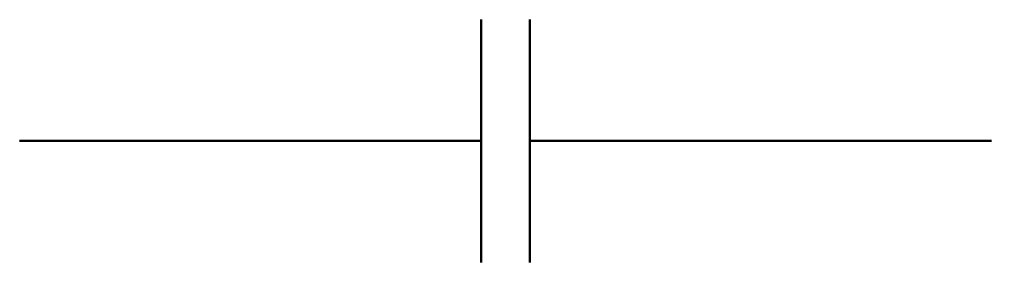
# Model space of a CAD drawing. Extents: x 0 to 40, y 0 to 10.
import ezdxf

# ---------------------------------------------------------------- set-up
doc = ezdxf.new("R2010")
doc.units = 0
doc.layers.get('0').update_dxf_attribs({"linetype": 'CONTINUOUS'})

msp = doc.modelspace()

# ---------------------------------------------------------------- linework, layer by layer
at = {"linetype": 'CONTINUOUS', "lineweight": 50}
for p, q in [((19, 5), (19, 10)), ((21, 10), (21, 5)), ((0, 5), (19, 5)), ((19, 5), (19, 0)), ((21, 5), (21, 0)), ((21, 5), (40, 5))]:
    msp.add_line(p, q, dxfattribs=at)

doc.saveas('drawing.dxf')
